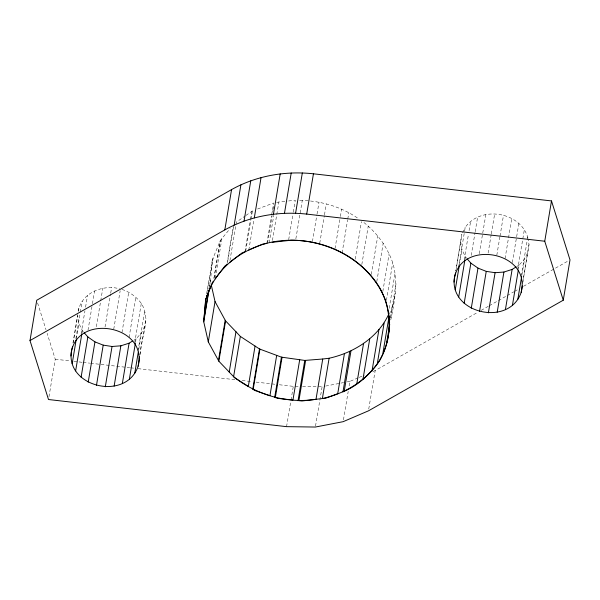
<?xml version="1.0" encoding="UTF-8"?>
<svg xmlns="http://www.w3.org/2000/svg" width="600" height="600" viewBox="0 0 600 600"><rect width="100%" height="100%" fill="white"/><g stroke="black" fill="none" stroke-linecap="round" stroke-linejoin="round"><path stroke-width="0.45" stroke-dasharray="3 2.25" d="M210.487 281.498L212.31 259.95L220.32 240.51L230.13 228.517M390.757 319.957C395.332 298.343 399.668 274.65 389.092 253.98C383.205 241.275 373.965 230.325 362.94 221.767M78.315 311.505C80.977 293.055 102.953 284.16 119.587 288.788M140.115 354.322C140.88 337.68 151.38 319.087 141.3 303.442C136.26 296.31 128.79 291.397 120.472 288.923M455.857 271.147L461.857 234.36L455.745 270.877M522.87 282.27L529.02 244.575L528.21 239.46M48.968 396.772L55.252 359.22L47.115 333.308M72.983 342.945L77.738 314.55M78.352 310.882L78.81 308.138M73.102 343.192L77.7 315.712L78.915 323.377L82.38 330.615L83.595 332.017M75.885 338.722L80.175 313.072M80.332 312.157L82.17 301.163M76.312 338.955L78.915 323.377M81.113 333.743L84.945 310.845M85.56 307.178L87.555 295.275M81.915 333.368L82.38 330.615M87.998 330.255L92.287 304.605M92.445 303.69L94.59 290.865M96.368 326.715L102.802 288.24M105.038 326.962L110.558 293.985M110.715 293.07L111.63 287.572M113.73 329.228L120.165 290.752M121.98 332.483L128.73 292.178M129.083 337.44L135.833 297.135M134.708 342.832L141.3 303.442M135.51 342.45L136.118 338.782L141.502 332.895L144.863 325.92M138.015 350.985L144.757 310.68M138.743 349.38L141.502 332.895M139.845 354.983L145.972 318.345M206.632 293.843L212.31 259.95M207.63 290.895L213.142 257.918M209.123 288.195L210.653 279.038M209.587 286.267L210.502 280.77M213.892 278.415L220.178 240.855M214.035 278.07L220.32 240.51M215.333 277.942L221.925 238.553M227.062 263.603L233.347 226.042M227.715 261.345L233.542 226.538M229.942 260.595L236.377 222.127L245.167 215.978M245.01 251.678L250.222 220.53M250.38 219.615L251.752 211.373M245.67 251.22L250.875 220.072M251.032 219.157L252.413 210.915L253.98 210.33M248.798 250.05L253.86 219.825M266.895 243.315L271.493 215.835M271.642 214.92L273.638 203.01L257.272 209.108M267.555 243.067L272.153 215.587M272.767 211.928L273.075 210.09M273.225 209.175L273.69 206.43M269.183 242.873L273.78 215.392M272.438 240.472L278.873 202.005L287.077 201.127M288.69 239.64L293.138 213.075M293.295 212.16L295.282 200.25L287.993 201.03M295.853 238.822L302.295 200.347C322.26 201.248 342.225 207.15 358.605 218.798M312.435 241.545L316.882 214.98M317.04 214.065L319.028 202.155M286.553 426.653L290.85 401.002M291 400.088L293.303 386.347L298.875 386.423M319.733 243.255L324.33 215.775M324.48 214.86L326.317 203.865M335.032 248.535L340.245 217.395M340.395 216.472L341.618 209.145M342.09 252.938L347.61 219.96M347.76 219.045L348.832 212.632M315.51 426.127L322.103 386.737L324.795 386.22M355.17 259.17L361.455 221.61M361.815 264.525L368.25 226.058M343.462 419.842L348.21 391.447M349.132 385.95L349.897 381.375L358.327 377.767M371.31 274.455L377.752 235.98M376.778 281.678L383.212 243.202M382.808 291.532L389.092 253.98M386.408 300.428L392.692 262.875M368.745 409.02L375.188 370.553L477.893 312.21M389.183 308.332L395.01 273.525M389.43 314.22L393.097 304.237L395.205 293.4M390.375 317.587L396.045 283.695M390.795 317.978L393.097 304.237M458.498 267.555L465.217 227.392C480.885 204.99 521.49 211.935 528.075 238.612M459.368 265.125L461.963 249.608L460.748 241.942M464.183 259.837L468.465 234.278M469.072 230.625L470.603 221.498M464.963 259.582L465.42 256.845L461.963 249.608M471.225 255.428L475.043 232.612M475.192 231.697L477.638 217.095M479.28 253.718L485.85 214.47M488.107 253.058L491.168 234.795M491.317 233.888L494.678 213.803M496.8 255.308L499.853 237.053M500.01 236.145L503.52 215.145M505.05 258.57L511.77 218.407M512.31 262.612L518.88 223.365M517.62 269.835L524.347 229.673M518.4 269.58L519.165 265.013L524.55 259.125L527.91 252.15M521.235 276.157L527.19 240.555M527.347 239.647L527.805 236.903M521.955 274.642L524.55 259.125M522.45 283.822L529.02 244.575M462.607 232.815L465.217 227.392M245.895 215.468L252.413 210.915M133.778 340.252L136.118 338.782M516.825 266.483L519.165 265.013M481.155 310.365L488.49 306.195M489.3 305.73L506.423 296.01M507.232 295.545L513.757 291.84M514.575 291.382L518.648 289.065M523.537 286.29L568.373 260.82M359.168 377.407L364.23 375.24M372.66 371.632L375.188 370.553M276.66 202.425L278.873 202.005M325.688 386.048L340.035 383.28M340.935 383.1L343.62 382.582M347.212 381.892L349.897 381.375M302.587 386.475L322.103 386.737M299.663 200.31L302.295 200.347M55.252 359.22L70.125 360.915M73.845 361.335L82.215 362.295M83.145 362.4L89.655 363.142M90.585 363.248L129.637 367.695M130.567 367.8L134.288 368.228M138.007 368.647L235.65 379.778M242.153 380.52L252.382 381.683M256.103 382.11L275.632 384.338M279.353 384.757L293.303 386.347M465.42 256.845L466.635 258.248M37.582 302.925L45.998 329.73"/><path stroke-width="0.9" d="M255.06 346.072L248.317 386.377L234.705 377.782L218.843 361.207L208.29 341.873L203.745 321.803L205.868 298.425M70.957 356.017C73.207 312.27 148.613 323.955 138.12 366.225C125.677 402.967 60.585 385.725 72.488 346.86M454.028 282.105C456.278 238.358 531.683 250.042 521.19 292.312C508.755 329.04 443.685 311.827 455.55 272.978M30 340.553L36.742 300.248L231.562 189.593C256.252 175.755 285.413 170.722 313.447 173.797L551.498 200.925L570 259.897L563.257 300.202L368.438 410.857L343.155 421.68L315.36 427.043L286.553 426.653L48.502 399.525L30 340.553L224.812 229.897C249.51 216.06 278.67 211.028 306.697 214.103L544.748 241.23L563.257 300.202M72.172 363.683L76.155 339.87M75.63 370.92L81.765 334.282M81.097 377.228L87.847 336.923L84.203 332.722M88.2 382.185L94.95 341.88L87.847 336.923M96.458 385.44L103.2 345.135L94.95 341.88M105.3 386.79L112.042 346.485L120.87 345.817L129.083 343.192L132.21 341.235M114.127 386.123L120.87 345.817M122.34 383.498L129.083 343.192M129.375 379.087L135.352 343.365M134.76 373.2L138.285 352.132M139.23 358.65L139.538 356.82M138.12 366.225L139.5 357.983M206.858 295.47L206.4 298.222L212.295 282.668L213.435 281.16M208.665 290.94L203.91 319.343L205.56 300.255C213.728 270.608 238.515 250.695 267.555 243.067C309.382 232.92 357.255 250.433 379.748 287.843C393.3 312.435 392.467 342.278 376.275 365.445C362.88 382.627 343.545 393.908 322.373 398.55L329.115 358.245C353.565 352.808 377.452 338.062 388.433 314.858M203.745 321.803L208.815 290.85M224.812 229.897L231.562 189.593M208.29 341.873L215.032 301.567L211.312 285.142M234.173 225.112L240.915 184.808M218.452 360.57L225.202 320.265L215.032 301.567M218.843 361.207L225.593 320.903L225.202 320.265M244.028 221.093L250.77 180.788M254.303 217.868L261.053 177.562M229.222 372.053L235.965 331.748L225.593 320.903M235.965 331.748L240.337 336.413L233.595 376.718C256.65 394.853 286.845 403.845 315.998 399.308L322.74 359.01L329.115 358.245M273.457 214.17L280.2 173.865M252.743 389.28L259.485 348.975L240.337 336.413M259.913 349.132L253.17 389.438L254.79 390.465L269.94 395.692L276.683 355.388M284.475 213.285L291.218 172.98M295.582 213.263L302.325 172.958M274.68 397.455L281.43 357.15L259.485 348.975M282.067 357.24L275.325 397.545L277.733 398.377L292.95 400.02L299.7 359.715M306.697 214.103L313.447 173.797M298.02 400.732L304.763 360.428L322.74 359.01M305.64 360.36L298.897 400.665L301.965 400.995L325.837 398.13L337.718 393.713L344.46 353.407M342.945 392.062L349.688 351.757M350.955 350.993L344.212 391.29C358.972 384.967 370.627 373.35 379.822 360.382C390.3 341.707 392.062 319.538 385.11 299.332C370.103 262.215 330.457 240.442 291.428 240.21L272.13 242.31M356.827 383.618L363.577 343.312M362.962 379.327L369.712 339.022M372.225 369.668L378.968 329.362M377.347 363.405L384.097 323.1M388.268 313.83L388.575 312M382.987 352.695L389.123 316.05M389.303 324L389.61 322.17M386.347 344.543L389.722 324.39M388.463 333.697L389.07 330.038M455.243 289.77L459.217 266.04M458.7 297.007L464.812 260.498M464.168 303.315L470.888 263.153L467.243 258.945M471.27 308.265L477.99 268.11L470.888 263.153M479.528 311.528L486.248 271.365L477.99 268.11M488.37 312.87L495.09 272.707L503.918 272.048L512.13 269.423L516.037 266.97M497.197 312.21L503.918 272.048M505.41 309.585L512.13 269.423M512.445 305.175L518.25 270.487M517.83 299.288L521.648 276.465M521.19 292.312L522.263 285.923M544.748 241.23L551.498 200.925M215.175 278.858L224.843 266.1L226.905 264.517M229.635 262.425L241.958 252.983L245.01 251.678M248.798 250.05L262.553 244.155L266.895 243.315M281.43 357.15L304.763 360.428M486.248 271.365L495.09 272.707M103.2 345.135L112.042 346.485"/></g></svg>
